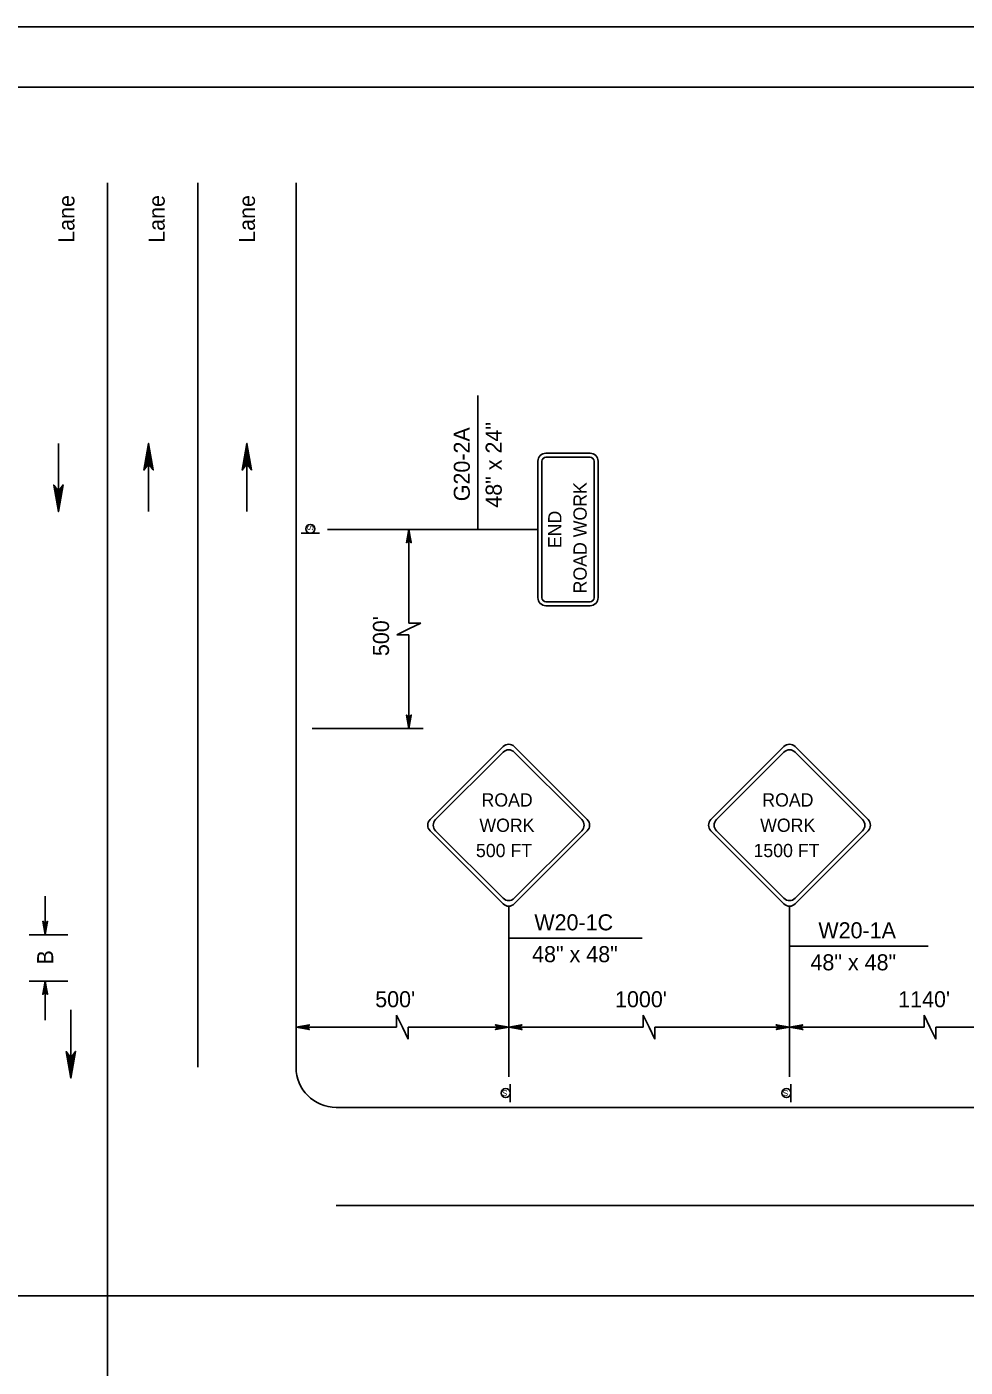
# Model space of a CAD drawing. Extents: x 499945 to 500993, y 499985 to 500645.
# Drawn here: x 500514.9 to 500748.6, y 500311.1 to 500645 of the extents above; entities that cross this region are included whole.
import ezdxf

# ---------------------------------------------------------------- set-up
doc = ezdxf.new("R2010")
doc.units = 0
for name, color, linetype in [('1', 7, 'Continuous'), ('24', 7, 'Continuous'), ('39', 7, 'Continuous'), ('41', 7, 'Continuous'), ('5', 7, 'Continuous'), ('56', 7, 'Continuous'), ('60', 7, 'Continuous')]:
    doc.layers.add(name, color=color, linetype=linetype)

msp = doc.modelspace()

# ---------------------------------------------------------------- linework, layer by layer
at = {"layer": '1'}
for p, q in [((500993, 500645), (499944.83, 500645)), ((500990, 500630), (500000, 500630)), ((500534.96, 500606.16), (500534.96, 500328.83)), ((500557.44, 500606.16), (500557.44, 500385.78)), ((500581.92, 500606.16), (500581.92, 500385.78)), ((500613.03, 500496.44), (500610.04, 500496.44)), ((500610.04, 500495), (500613.03, 500496.44)), ((500607.04, 500493.55), (500610.04, 500495)), ((500610.04, 500493.55), (500607.04, 500493.55)), ((500634.88, 500383.44), (500634.88, 500425.93)), ((500704.83, 500383.44), (500704.83, 500425.93)), ((500581.92, 500395.78), (500606.96, 500395.78)), ((500606.96, 500395.78), (500606.96, 500398.77)), ((500606.96, 500398.77), (500608.4, 500395.78)), ((500608.4, 500395.78), (500609.84, 500392.78)), ((500609.84, 500392.78), (500609.84, 500395.78)), ((500609.84, 500395.78), (500634.88, 500395.78)), ((500634.88, 500395.78), (500668.41, 500395.78)), ((500668.41, 500395.78), (500668.41, 500398.77)), ((500668.41, 500398.77), (500669.86, 500395.78)), ((500669.86, 500395.78), (500671.3, 500392.78)), ((500671.3, 500392.78), (500671.3, 500395.78)), ((500671.3, 500395.78), (500704.83, 500395.78)), ((500704.83, 500395.78), (500738.36, 500395.78)), ((500738.36, 500395.78), (500738.36, 500398.77)), ((500738.36, 500398.77), (500739.8, 500395.78)), ((500739.8, 500395.78), (500741.24, 500392.78)), ((500741.24, 500395.78), (500774.78, 500395.78)), ((500741.24, 500392.78), (500741.24, 500395.78)), ((500591.91, 500375.79), (500918.09, 500375.79)), ((500591.91, 500351.31), (500918.09, 500351.31)), ((500071.91, 500328.83), (500534.96, 500328.83)), ((500534.96, 500328.83), (500918.09, 500328.83)), ((500534.96, 500328.83), (500534.96, 500023.84))]:
    msp.add_line(p, q, dxfattribs=at)
msp.add_arc((500591.91, 500385.78), 9.99, 180, 270, dxfattribs=at)
at = {"layer": '24'}
for p, q in [((500522.72, 500541.21), (500522.72, 500529.29)), ((500545.2, 500524.23), (500545.2, 500536.15)), ((500569.68, 500524.23), (500569.68, 500536.15)), ((500569.68, 500524.23), (500569.68, 500536.15)), ((500525.84, 500400.07), (500525.84, 500388.14))]:
    msp.add_line(p, q, dxfattribs=at)
for points in [[(500545.2, 500541.21), (500544.02, 500534.56), (500545.2, 500536.15), (500546.36, 500534.6), (500545.2, 500541.21), (500545.21, 500540.77), (500544.11, 500534.75), (500545.21, 500536.28), (500546.27, 500534.87), (500545.23, 500540.53), (500545.2, 500540.31), (500544.28, 500535.15), (500545.21, 500536.31), (500546.12, 500535.12), (500545.2, 500540.21), (500545.23, 500539.99), (500544.42, 500535.48), (500545.2, 500536.36), (500546.01, 500535.46), (500545.23, 500539.35), (500545.23, 500538.97), (500544.59, 500535.82), (500545.18, 500536.43), (500545.84, 500535.77), (500545.2, 500538.91), (500545.18, 500538.55), (500544.77, 500536.18), (500545.23, 500536.63), (500545.69, 500536.14), (500545.2, 500538.22), (500545.17, 500537.89), (500544.89, 500536.46), (500545.21, 500536.7), (500545.57, 500536.31), (500545.2, 500537.72), (500544.98, 500536.79), (500545.23, 500536.92), (500545.49, 500536.51), (500545.23, 500537.48), (500545.08, 500536.87), (500545.28, 500537.13), (500545.4, 500536.83), (500545.21, 500537.13), (500545.18, 500536.97)], [(500569.68, 500541.21), (500568.51, 500534.56), (500569.68, 500536.15), (500570.84, 500534.6), (500569.68, 500541.21), (500569.69, 500540.77), (500568.59, 500534.75), (500569.7, 500536.28), (500570.75, 500534.87), (500569.71, 500540.53), (500569.68, 500540.31), (500568.76, 500535.15), (500569.69, 500536.31), (500570.6, 500535.12), (500569.68, 500540.21), (500569.71, 500539.99), (500568.9, 500535.48), (500569.68, 500536.36), (500570.49, 500535.46), (500569.71, 500539.35), (500569.71, 500538.97), (500569.07, 500535.82), (500569.66, 500536.43), (500570.32, 500535.77), (500569.68, 500538.91), (500569.66, 500538.55), (500569.25, 500536.18), (500569.72, 500536.63), (500570.17, 500536.14), (500569.68, 500538.22), (500569.65, 500537.89), (500569.38, 500536.46), (500569.7, 500536.7), (500570.05, 500536.31), (500569.68, 500537.72), (500569.46, 500536.79), (500569.71, 500536.92), (500569.97, 500536.51), (500569.72, 500537.48), (500569.56, 500536.87), (500569.76, 500537.13), (500569.88, 500536.83), (500569.7, 500537.13), (500569.66, 500536.97)], [(500569.68, 500541.21), (500568.51, 500534.56), (500569.68, 500536.15), (500570.84, 500534.6), (500569.68, 500541.21), (500569.69, 500540.77), (500568.59, 500534.75), (500569.7, 500536.28), (500570.75, 500534.87), (500569.71, 500540.53), (500569.68, 500540.31), (500568.76, 500535.15), (500569.69, 500536.31), (500570.6, 500535.12), (500569.68, 500540.21), (500569.71, 500539.99), (500568.9, 500535.48), (500569.68, 500536.36), (500570.49, 500535.46), (500569.71, 500539.35), (500569.71, 500538.97), (500569.07, 500535.82), (500569.66, 500536.43), (500570.32, 500535.77), (500569.68, 500538.91), (500569.66, 500538.55), (500569.25, 500536.18), (500569.72, 500536.63), (500570.17, 500536.14), (500569.68, 500538.22), (500569.65, 500537.89), (500569.38, 500536.46), (500569.7, 500536.7), (500570.05, 500536.31), (500569.68, 500537.72), (500569.46, 500536.79), (500569.71, 500536.92), (500569.97, 500536.51), (500569.72, 500537.48), (500569.56, 500536.87), (500569.76, 500537.13), (500569.88, 500536.83), (500569.7, 500537.13), (500569.66, 500536.97)], [(500522.72, 500524.23), (500523.89, 500530.87), (500522.72, 500529.29), (500521.56, 500530.84), (500522.72, 500524.23), (500522.7, 500524.67), (500523.8, 500530.69), (500522.7, 500529.16), (500521.65, 500530.57), (500522.68, 500524.91), (500522.72, 500525.13), (500523.63, 500530.28), (500522.7, 500529.13), (500521.8, 500530.32), (500522.72, 500525.23), (500522.68, 500525.45), (500523.5, 500529.96), (500522.72, 500529.08), (500521.91, 500529.98), (500522.68, 500526.09), (500522.68, 500526.47), (500523.33, 500529.62), (500522.74, 500529.01), (500522.07, 500529.67), (500522.72, 500526.53), (500522.74, 500526.89), (500523.14, 500529.26), (500522.68, 500528.8), (500522.23, 500529.3), (500522.72, 500527.21), (500522.75, 500527.55), (500523.02, 500528.97), (500522.7, 500528.74), (500522.35, 500529.13), (500522.72, 500527.72), (500522.94, 500528.65), (500522.68, 500528.52), (500522.43, 500528.93), (500522.68, 500527.96), (500522.84, 500528.57), (500522.63, 500528.31), (500522.52, 500528.6), (500522.7, 500528.31), (500522.74, 500528.47)], [(500610.04, 500519.78), (500609.45, 500516.45), (500610.04, 500517.25), (500610.62, 500516.47), (500610.04, 500519.78), (500610.04, 500519.56), (500609.49, 500516.55), (500610.04, 500517.31), (500610.57, 500516.6), (500610.05, 500519.44), (500610.04, 500519.33), (500609.58, 500516.75), (500610.04, 500517.33), (500610.5, 500516.73), (500610.04, 500519.28), (500610.05, 500519.17), (500609.65, 500516.91), (500610.04, 500517.35), (500610.44, 500516.9), (500610.05, 500518.84), (500610.05, 500518.66), (500609.73, 500517.08), (500610.03, 500517.39), (500610.36, 500517.05), (500610.04, 500518.62), (500610.03, 500518.45), (500609.82, 500517.26), (500610.05, 500517.49), (500610.28, 500517.24), (500610.04, 500518.28), (500610.02, 500518.12), (500609.88, 500517.4), (500610.04, 500517.52), (500610.22, 500517.33), (500610.04, 500518.03), (500609.93, 500517.56), (500610.05, 500517.63), (500610.18, 500517.43), (500610.05, 500517.91), (500609.98, 500517.61), (500610.08, 500517.73), (500610.14, 500517.59), (500610.04, 500517.73), (500610.03, 500517.66)], [(500610.04, 500470.21), (500610.62, 500473.54), (500610.04, 500472.74), (500609.46, 500473.52), (500610.04, 500470.21), (500610.03, 500470.43), (500610.58, 500473.44), (500610.03, 500472.68), (500609.5, 500473.39), (500610.02, 500470.55), (500610.04, 500470.66), (500610.5, 500473.24), (500610.03, 500472.66), (500609.58, 500473.26), (500610.04, 500470.72), (500610.02, 500470.83), (500610.43, 500473.08), (500610.04, 500472.64), (500609.63, 500473.09), (500610.02, 500471.15), (500610.02, 500471.33), (500610.34, 500472.91), (500610.05, 500472.61), (500609.72, 500472.94), (500610.04, 500471.37), (500610.05, 500471.54), (500610.25, 500472.73), (500610.02, 500472.5), (500609.79, 500472.75), (500610.04, 500471.71), (500610.05, 500471.88), (500610.19, 500472.59), (500610.03, 500472.47), (500609.85, 500472.66), (500610.04, 500471.96), (500610.15, 500472.43), (500610.02, 500472.36), (500609.89, 500472.56), (500610.02, 500472.08), (500610.1, 500472.38), (500610, 500472.26), (500609.94, 500472.4), (500610.03, 500472.26), (500610.05, 500472.33)], [(500519.43, 500418.83), (500520.02, 500422.18), (500519.43, 500421.38), (500518.85, 500422.17), (500519.43, 500418.83), (500519.43, 500419.06), (500519.98, 500422.09), (500519.43, 500421.32), (500518.9, 500422.03), (500519.42, 500419.18), (500519.43, 500419.29), (500519.89, 500421.89), (500519.43, 500421.3), (500518.97, 500421.9), (500519.43, 500419.34), (500519.42, 500419.45), (500519.83, 500421.72), (500519.43, 500421.28), (500519.02, 500421.73), (500519.42, 500419.77), (500519.42, 500419.96), (500519.74, 500421.55), (500519.44, 500421.24), (500519.11, 500421.58), (500519.43, 500420), (500519.44, 500420.18), (500519.65, 500421.37), (500519.42, 500421.14), (500519.19, 500421.39), (500519.43, 500420.34), (500519.45, 500420.51), (500519.59, 500421.23), (500519.43, 500421.11), (500519.25, 500421.3), (500519.43, 500420.6), (500519.54, 500421.06), (500519.42, 500421), (500519.29, 500421.2), (500519.42, 500420.71), (500519.49, 500421.02), (500519.39, 500420.89), (500519.33, 500421.04), (500519.43, 500420.89), (500519.44, 500420.97)], [(500519.43, 500407.27), (500518.84, 500403.92), (500519.43, 500404.72), (500520.02, 500403.94), (500519.43, 500407.27), (500519.44, 500407.05), (500518.88, 500404.02), (500519.44, 500404.78), (500519.97, 500404.07), (500519.45, 500406.93), (500519.43, 500406.82), (500518.97, 500404.22), (500519.44, 500404.8), (500519.89, 500404.2), (500519.43, 500406.77), (500519.45, 500406.66), (500519.04, 500404.38), (500519.43, 500404.83), (500519.84, 500404.37), (500519.45, 500406.33), (500519.45, 500406.14), (500519.12, 500404.55), (500519.42, 500404.86), (500519.76, 500404.53), (500519.43, 500406.11), (500519.42, 500405.93), (500519.22, 500404.73), (500519.45, 500404.96), (500519.68, 500404.71), (500519.43, 500405.77), (500519.42, 500405.6), (500519.28, 500404.88), (500519.44, 500405), (500519.62, 500404.8), (500519.43, 500405.51), (500519.32, 500405.04), (500519.45, 500405.11), (500519.58, 500404.9), (500519.45, 500405.39), (500519.37, 500405.08), (500519.47, 500405.21), (500519.53, 500405.07), (500519.44, 500405.21), (500519.42, 500405.14)], [(500581.92, 500395.78), (500585.25, 500395.19), (500584.45, 500395.78), (500585.23, 500396.35), (500581.92, 500395.78), (500582.14, 500395.78), (500585.15, 500395.23), (500584.39, 500395.78), (500585.09, 500396.31), (500582.26, 500395.79), (500582.37, 500395.78), (500584.95, 500395.32), (500584.37, 500395.78), (500584.97, 500396.23), (500582.42, 500395.78), (500582.53, 500395.79), (500584.79, 500395.39), (500584.35, 500395.78), (500584.8, 500396.18), (500582.85, 500395.79), (500583.04, 500395.79), (500584.62, 500395.47), (500584.31, 500395.77), (500584.64, 500396.1), (500583.08, 500395.78), (500583.25, 500395.77), (500584.44, 500395.56), (500584.21, 500395.79), (500584.46, 500396.02), (500583.42, 500395.78), (500583.58, 500395.76), (500584.3, 500395.62), (500584.18, 500395.78), (500584.37, 500395.96), (500583.67, 500395.78), (500584.14, 500395.67), (500584.07, 500395.79), (500584.27, 500395.92), (500583.79, 500395.79), (500584.09, 500395.72), (500583.96, 500395.82), (500584.11, 500395.88), (500583.97, 500395.78), (500584.04, 500395.77)], [(500634.88, 500395.78), (500631.56, 500396.36), (500632.35, 500395.78), (500631.57, 500395.2), (500634.88, 500395.78), (500634.66, 500395.77), (500631.65, 500396.32), (500632.41, 500395.77), (500631.71, 500395.24), (500634.54, 500395.76), (500634.43, 500395.78), (500631.85, 500396.23), (500632.43, 500395.77), (500631.84, 500395.32), (500634.38, 500395.78), (500634.27, 500395.76), (500632.02, 500396.17), (500632.45, 500395.78), (500632.01, 500395.37), (500633.95, 500395.76), (500633.76, 500395.76), (500632.18, 500396.08), (500632.49, 500395.79), (500632.16, 500395.46), (500633.73, 500395.78), (500633.55, 500395.79), (500632.36, 500395.99), (500632.59, 500395.76), (500632.34, 500395.53), (500633.39, 500395.78), (500633.22, 500395.79), (500632.51, 500395.93), (500632.62, 500395.77), (500632.43, 500395.59), (500633.13, 500395.78), (500632.67, 500395.89), (500632.74, 500395.76), (500632.53, 500395.63), (500633.02, 500395.76), (500632.71, 500395.84), (500632.84, 500395.74), (500632.69, 500395.68), (500632.84, 500395.77), (500632.76, 500395.79)], [(500634.88, 500395.78), (500638.21, 500395.19), (500637.41, 500395.78), (500638.19, 500396.35), (500634.88, 500395.78), (500635.1, 500395.78), (500638.11, 500395.23), (500637.35, 500395.78), (500638.05, 500396.31), (500635.22, 500395.79), (500635.33, 500395.78), (500637.91, 500395.32), (500637.33, 500395.78), (500637.93, 500396.23), (500635.38, 500395.78), (500635.49, 500395.79), (500637.75, 500395.39), (500637.31, 500395.78), (500637.76, 500396.18), (500635.81, 500395.79), (500636, 500395.79), (500637.58, 500395.47), (500637.27, 500395.77), (500637.6, 500396.1), (500636.04, 500395.78), (500636.21, 500395.77), (500637.4, 500395.56), (500637.17, 500395.79), (500637.42, 500396.02), (500636.38, 500395.78), (500636.54, 500395.76), (500637.26, 500395.62), (500637.14, 500395.78), (500637.33, 500395.96), (500636.63, 500395.78), (500637.09, 500395.67), (500637.03, 500395.79), (500637.23, 500395.92), (500636.75, 500395.79), (500637.05, 500395.72), (500636.92, 500395.82), (500637.07, 500395.88), (500636.92, 500395.78), (500637, 500395.77)], [(500704.83, 500395.78), (500701.5, 500396.36), (500702.3, 500395.78), (500701.52, 500395.2), (500704.83, 500395.78), (500704.61, 500395.77), (500701.6, 500396.32), (500702.36, 500395.77), (500701.66, 500395.24), (500704.49, 500395.76), (500704.38, 500395.78), (500701.8, 500396.23), (500702.38, 500395.77), (500701.78, 500395.32), (500704.33, 500395.78), (500704.22, 500395.76), (500701.96, 500396.17), (500702.4, 500395.78), (500701.95, 500395.37), (500703.9, 500395.76), (500703.71, 500395.76), (500702.13, 500396.08), (500702.44, 500395.79), (500702.11, 500395.46), (500703.67, 500395.78), (500703.5, 500395.79), (500702.31, 500395.99), (500702.54, 500395.76), (500702.29, 500395.53), (500703.33, 500395.78), (500703.17, 500395.79), (500702.45, 500395.93), (500702.57, 500395.77), (500702.38, 500395.59), (500703.08, 500395.78), (500702.62, 500395.89), (500702.68, 500395.76), (500702.48, 500395.63), (500702.96, 500395.76), (500702.66, 500395.84), (500702.79, 500395.74), (500702.64, 500395.68), (500702.79, 500395.77), (500702.71, 500395.79)], [(500704.83, 500395.78), (500708.15, 500395.19), (500707.36, 500395.78), (500708.14, 500396.35), (500704.83, 500395.78), (500705.05, 500395.78), (500708.06, 500395.23), (500707.3, 500395.78), (500708, 500396.31), (500705.17, 500395.79), (500705.28, 500395.78), (500707.86, 500395.32), (500707.28, 500395.78), (500707.87, 500396.23), (500705.33, 500395.78), (500705.44, 500395.79), (500707.69, 500395.39), (500707.26, 500395.78), (500707.7, 500396.18), (500705.76, 500395.79), (500705.95, 500395.79), (500707.53, 500395.47), (500707.22, 500395.77), (500707.55, 500396.1), (500705.98, 500395.78), (500706.16, 500395.77), (500707.35, 500395.56), (500707.12, 500395.79), (500707.37, 500396.02), (500706.32, 500395.78), (500706.49, 500395.76), (500707.2, 500395.62), (500707.09, 500395.78), (500707.28, 500395.96), (500706.58, 500395.78), (500707.04, 500395.67), (500706.97, 500395.79), (500707.18, 500395.92), (500706.69, 500395.79), (500707, 500395.72), (500706.87, 500395.82), (500707.02, 500395.88), (500706.87, 500395.78), (500706.95, 500395.77)], [(500525.84, 500383.08), (500527.02, 500389.73), (500525.84, 500388.14), (500524.68, 500389.69), (500525.84, 500383.08), (500525.83, 500383.52), (500526.93, 500389.54), (500525.83, 500388.02), (500524.78, 500389.43), (500525.81, 500383.76), (500525.84, 500383.98), (500526.76, 500389.14), (500525.83, 500387.98), (500524.92, 500389.17), (500525.84, 500384.08), (500525.81, 500384.3), (500526.62, 500388.81), (500525.84, 500387.94), (500525.03, 500388.83), (500525.81, 500384.95), (500525.81, 500385.32), (500526.45, 500388.48), (500525.86, 500387.86), (500525.2, 500388.52), (500525.84, 500385.39), (500525.86, 500385.74), (500526.27, 500388.12), (500525.81, 500387.66), (500525.35, 500388.15), (500525.84, 500386.07), (500525.87, 500386.4), (500526.15, 500387.83), (500525.83, 500387.59), (500525.47, 500387.98), (500525.84, 500386.58), (500526.06, 500387.51), (500525.81, 500387.37), (500525.55, 500387.78), (500525.81, 500386.81), (500525.96, 500387.42), (500525.76, 500387.17), (500525.64, 500387.46), (500525.83, 500387.17), (500525.86, 500387.32)]]:
    msp.add_lwpolyline(points, dxfattribs=at)
at = {"layer": '41'}
msp.add_lwpolyline([(499944.83, 500645), (500993, 500645), (500993, 499985), (499944.83, 499985)], close=True, dxfattribs=at)
at = {"layer": '5'}
for p, q in [((500627.17, 500519.77), (500627.17, 500553.11)), ((500589.77, 500519.77), (500642.16, 500519.77)), ((500610.04, 500519.78), (500610.04, 500496.44)), ((500610.04, 500493.55), (500610.04, 500470.21)), ((500585.92, 500470.21), (500613.61, 500470.21)), ((500519.43, 500418.83), (500519.43, 500428.41)), ((500525.11, 500418.8), (500515.44, 500418.8)), ((500634.88, 500417.94), (500668.09, 500417.94)), ((500704.83, 500415.94), (500739.37, 500415.94)), ((500525.11, 500407.27), (500515.44, 500407.27)), ((500519.43, 500397.5), (500519.43, 500407.27))]:
    msp.add_line(p, q, dxfattribs=at)
at = {"layer": '56'}
for p, q in [((500642.16, 500502.78), (500642.16, 500536.76)), ((500643.16, 500502.78), (500643.16, 500536.76)), ((500644.16, 500538.75), (500655.15, 500538.75)), ((500644.16, 500537.75), (500655.15, 500537.75)), ((500656.15, 500502.78), (500656.15, 500536.76)), ((500657.15, 500502.78), (500657.15, 500536.76)), ((500587.72, 500518.81), (500583.22, 500518.81)), ((500644.16, 500501.78), (500655.15, 500501.78)), ((500644.16, 500500.78), (500655.15, 500500.78)), ((500615.29, 500447.48), (500633.5, 500465.68)), ((500616.68, 500447.48), (500633.5, 500464.29)), ((500636.27, 500465.68), (500654.47, 500447.48)), ((500636.27, 500464.29), (500653.08, 500447.48)), ((500685.24, 500447.48), (500703.44, 500465.68)), ((500686.63, 500447.48), (500703.44, 500464.29)), ((500706.21, 500465.68), (500724.42, 500447.48)), ((500706.21, 500464.29), (500723.03, 500447.48)), ((500615.29, 500444.71), (500633.5, 500426.5)), ((500616.68, 500444.71), (500633.5, 500427.89)), ((500636.27, 500427.89), (500653.08, 500444.71)), ((500636.27, 500426.5), (500654.47, 500444.71)), ((500685.24, 500444.71), (500703.44, 500426.5)), ((500686.63, 500444.71), (500703.44, 500427.89)), ((500706.21, 500427.89), (500723.03, 500444.71)), ((500706.21, 500426.5), (500724.42, 500444.71)), ((500635.24, 500381.62), (500635.24, 500377.12)), ((500705.19, 500381.62), (500705.19, 500377.12))]:
    msp.add_line(p, q, dxfattribs=at)
for centre in [(500585.47, 500519.93), (500634.12, 500379.37), (500704.07, 500379.37)]:
    msp.add_circle(centre, 1.12, dxfattribs=at)
for centre, radius, start, end in [((500644.16, 500536.76), 2, 90, 180), ((500644.16, 500536.76), 0.999, 90, 180), ((500655.15, 500536.76), 2, 0, 90), ((500655.15, 500536.76), 0.999, 0, 90), ((500644.16, 500502.78), 2, 180, 270), ((500644.16, 500502.78), 0.999, 180, 270), ((500655.15, 500502.78), 2, 270, 0), ((500655.15, 500502.78), 0.999, 270, 0), ((500634.88, 500464.29), 1.96, 45, 135), ((500704.83, 500464.29), 1.96, 45, 135), ((500634.88, 500462.91), 1.96, 45, 135), ((500704.83, 500462.91), 1.96, 45, 135), ((500616.68, 500446.09), 1.96, 135, 225), ((500618.06, 500446.09), 1.96, 135, 225), ((500651.7, 500446.09), 1.96, 315, 45), ((500653.08, 500446.09), 1.96, 315, 45), ((500686.63, 500446.09), 1.96, 135, 225), ((500688.01, 500446.09), 1.96, 135, 225), ((500721.65, 500446.09), 1.96, 315, 45), ((500723.03, 500446.09), 1.96, 315, 45), ((500634.88, 500429.27), 1.96, 225, 315), ((500634.88, 500427.89), 1.96, 225, 315), ((500704.83, 500429.27), 1.96, 225, 315), ((500704.83, 500427.89), 1.96, 225, 315)]:
    msp.add_arc(centre, radius, start, end, dxfattribs=at)
at = {"layer": '60'}
for p, q in [((500642.16, 500519.77), (500642.16, 500519.77)), ((500657.15, 500519.77), (500657.15, 500519.77)), ((500634.88, 500466.25), (500634.88, 500466.25)), ((500704.83, 500466.25), (500704.83, 500466.25)), ((500634.88, 500425.93), (500634.88, 500425.93)), ((500704.83, 500425.93), (500704.83, 500425.93))]:
    msp.add_line(p, q, dxfattribs=at)
for centre in [(500585.47, 500519.93), (500634.12, 500379.37), (500704.07, 500379.37)]:
    msp.add_circle(centre, 1.12, dxfattribs=at)

# ---------------------------------------------------------------- texts
at = {"layer": '1'}
msp.add_text("500'", height=4, rotation=90, dxfattribs=at).set_placement((500605.07, 500488.22))
at = {"layer": '39'}
for s, height, p in [('48" x 24"', 4, (500633.14, 500525.19)), ('G20-2A', 4, (500625.2, 500526.8)), ('ROAD WORK', 3.3, (500654.31, 500503.85)), ('END', 3.3, (500648.01, 500515.11))]:
    msp.add_text(s, height=height, rotation=90, dxfattribs=at).set_placement(p)
for s, height, p in [('ROAD', 3.3, (500628.11, 500450.74)), ('ROAD', 3.3, (500698.05, 500450.74)), ('WORK', 3.3, (500627.58, 500444.44)), ('WORK', 3.3, (500697.52, 500444.44)), ('500 FT', 3.3, (500626.73, 500438.14)), ('1500 FT', 3.3, (500695.86, 500438.14)), ('W20-1C', 4, (500641.27, 500419.9)), ('W20-1A', 4, (500712.02, 500417.91)), ('48" x 48"', 4, (500640.71, 500411.97)), ('48" x 48"', 4, (500710.05, 500409.94)), ("500'", 4, (500601.63, 500400.74)), ("1000'", 4, (500661.37, 500400.74)), ("1140'", 4, (500731.9, 500400.74))]:
    msp.add_text(s, height=height, dxfattribs=at).set_placement(p)
at = {"layer": '5'}
for s, p in [('Lane', (500526.72, 500591.19)), ('Lane', (500549.2, 500591.19)), ('Lane', (500571.68, 500591.19)), ('B', (500521.43, 500411.39))]:
    msp.add_text(s, height=4, rotation=90, dxfattribs=at).set_placement(p)
at = {"layer": '56'}
for rotation, p in [(90, (500586.22, 500519.47)), (180, (500634.58, 500380.12)), (180, (500704.53, 500380.12))]:
    msp.add_text('S', height=1.5, rotation=rotation, dxfattribs=at).set_placement(p)

doc.saveas('drawing.dxf')
